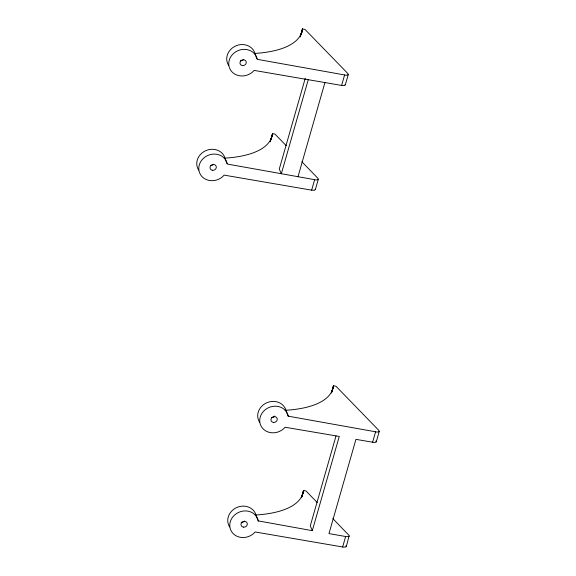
<?xml version="1.0" encoding="UTF-8"?>
<svg xmlns="http://www.w3.org/2000/svg" width="576" height="576" viewBox="0 0 576 576"><rect width="100%" height="100%" fill="white"/><g stroke="black" fill="none" stroke-linecap="round" stroke-linejoin="round"><path stroke-width="0.86" d="M301.874 161.784L317.7 178.078C319.673 180.043 315.85 180.187 314.647 179.676L227.326 164.066A14.609 13.068 -22.9 0 0 207.482 155.614A14.609 13.068 -22.9 0 0 201.607 176.148A14.609 13.068 -22.9 0 0 224.158 175.126L311.652 190.152L314.633 190.26L315.202 189.202M300.578 35.424L302.422 28.98L304.97 29.405L347.659 73.354C349.632 75.319 345.809 75.463 344.606 74.952L257.285 59.342A14.609 13.068 -22.9 0 0 237.442 50.89A14.609 13.068 -22.9 0 0 231.566 71.424A14.609 13.068 -22.9 0 0 254.124 70.402L341.611 85.428L344.592 85.536L345.161 84.478M331.337 393.077L333.41 385.826L335.959 386.244L378.648 430.193C380.621 432.166 376.798 432.302 375.595 431.798L288.274 416.182A14.609 13.068 -22.9 0 0 268.43 407.729A14.609 13.068 -22.9 0 0 262.555 428.27A14.609 13.068 -22.9 0 0 285.113 427.248L339.271 436.428L312.307 530.676L258.314 520.906A14.609 13.068 -22.9 0 0 238.471 512.453A14.609 13.068 -22.9 0 0 232.596 532.994A14.609 13.068 -22.9 0 0 255.146 531.972L343.361 547.106L345.96 546.977L345.989 545.724M346.298 546.588L349.186 535.572L332.863 518.63M349.294 536.119L348.617 536.63L346.356 536.63L328.975 533.599L355.939 439.351L373.997 442.447L375.919 442.253L375.948 441M286.258 145.706L275.011 134.129L272.57 133.618L272.218 135.49A131.587 47.621 16 0 1 225.007 158.141M302.422 28.98L302.177 30.766A131.587 47.621 16 0 1 254.966 53.417M317.246 502.546L306 490.968L303.559 490.457L303.206 492.329A131.587 47.621 16 0 1 255.118 515.038M333.41 385.826L333.166 387.605A131.587 47.621 16 0 1 285.077 410.314M270.151 141.761L272.455 133.704M270.266 141.674L272.57 133.618M300.226 36.95L302.53 28.894M271.13 139.19L272.743 133.553M301.097 34.466L302.71 28.829M301.327 34.438L302.018 32.026M305.266 78.242L279.288 169.034L281.318 173.837L308.282 79.589M297.986 176.76L324.95 82.505M311.652 190.152L314.647 179.676M341.611 85.428L344.606 74.952M315.31 189.749L318.305 179.28M345.269 85.025L348.264 74.556M301.37 497.801L303.444 490.55M301.716 496.901L303.559 490.457M331.675 392.177L333.518 385.733M301.889 496.843L303.732 490.399M331.855 392.119L333.698 385.675M303.048 493.589L303.739 491.17M336.01 435.946L310.277 525.874L312.307 530.676M342.641 546.991L345.636 536.522M372.6 442.267L375.595 431.798M376.258 441.864L379.253 431.395M255.305 54.857L256.997 58.86M225.346 159.581L227.03 163.584M286.632 412.495L288.324 416.498M256.673 517.219L258.358 521.222M286.294 411.696L286.243 411.379A14.609 13.068 -22.9 0 0 267.178 402.588A14.609 13.068 -22.9 0 0 259.61 422.244M256.334 516.42L256.284 516.103A14.609 13.068 -22.9 0 0 237.218 507.312A14.609 13.068 -22.9 0 0 229.651 526.968M244.591 521.071A3.211 2.873 -22.9 0 1 241.085 522.266M274.795 416.002A3.211 2.873 -22.9 0 1 271.462 417.614M228.622 65.398A14.609 13.068 -22.9 0 1 236.189 45.742A14.609 13.068 -22.9 0 1 255.254 54.54M243.562 59.501A3.211 2.873 -22.9 0 1 240.473 60.775M198.662 170.122A14.609 13.068 -22.9 0 1 206.23 150.466A14.609 13.068 -22.9 0 1 225.295 159.264M213.307 164.542A3.211 2.873 -22.9 0 1 210.514 165.499M243.389 527.126A3.211 2.873 -22.9 0 0 247.183 523.195A3.211 2.873 -22.9 0 0 241.862 522.382A3.211 2.873 -22.9 0 0 243.389 527.126M273.355 422.402A3.211 2.873 -22.9 0 0 277.142 418.471A3.211 2.873 -22.9 0 0 271.822 417.658A3.211 2.873 -22.9 0 0 273.355 422.402M242.366 65.556A3.211 2.873 -22.9 0 0 246.154 61.625A3.211 2.873 -22.9 0 0 240.833 60.811A3.211 2.873 -22.9 0 0 242.366 65.556M212.4 170.28A3.211 2.873 -22.9 0 0 216.194 166.349A3.211 2.873 -22.9 0 0 210.874 165.535A3.211 2.873 -22.9 0 0 212.4 170.28"/></g></svg>
